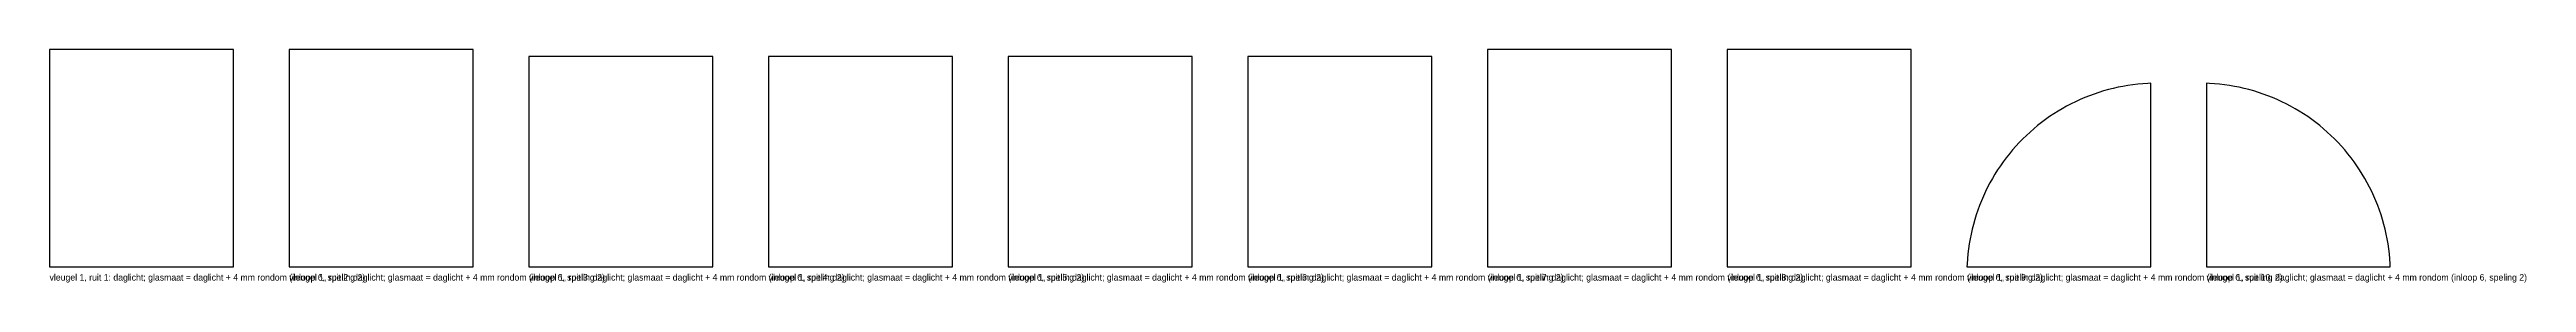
# Model space of a CAD drawing. Header units: millimetres. Extents: x 0 to 5332, y -34 to 469.
import ezdxf

# ---------------------------------------------------------------- set-up
doc = ezdxf.new("R2010")
doc.units = ezdxf.units.MM

msp = doc.modelspace()

# ---------------------------------------------------------------- linework, layer by layer
at = {"layer": 'DAGLICHT'}
for p, q in [((396, 468.75), (0, 468.75)), ((0, 468.75), (0, 0)), ((396, 0), (396, 468.75)), ((912, 468.75), (516, 468.75)), ((516, 468.75), (516, 0)), ((912, 0), (912, 468.75)), ((1428, 453.75), (1032, 453.75)), ((1032, 453.75), (1032, 0)), ((1428, 0), (1428, 453.75)), ((1944, 453.75), (1548, 453.75)), ((1548, 453.75), (1548, 0)), ((1944, 0), (1944, 453.75)), ((2460, 453.75), (2064, 453.75)), ((2064, 453.75), (2064, 0)), ((2460, 0), (2460, 453.75)), ((2976, 453.75), (2580, 453.75)), ((2580, 453.75), (2580, 0)), ((2976, 0), (2976, 453.75)), ((3492, 468.75), (3096, 468.75)), ((3096, 468.75), (3096, 0)), ((3492, 0), (3492, 468.75)), ((4008, 468.75), (3612, 468.75)), ((3612, 468.75), (3612, 0)), ((4008, 0), (4008, 468.75)), ((4411.6865, 375.8842), (4401.4979, 372.4257)), ((4421.9622, 379.0749), (4411.6865, 375.8842)), ((4432.3179, 381.9955), (4421.9622, 379.0749)), ((4442.7465, 384.644), (4432.3179, 381.9955)), ((4453.2408, 387.0187), (4442.7465, 384.644)), ((4463.7937, 389.1178), (4453.2408, 387.0187)), ((4474.398, 390.9399), (4463.7937, 389.1178)), ((4485.0463, 392.4838), (4474.398, 390.9399)), ((4495.7313, 393.7485), (4485.0463, 392.4838)), ((4506.4458, 394.733), (4495.7313, 393.7485)), ((4517.1824, 395.4367), (4506.4458, 394.733)), ((4523.6925, 395.6925), (4517.1824, 395.4367)), ((4523.6925, 0), (4523.6925, 395.6925)), ((4650.2026, 395.4367), (4643.6925, 395.6925)), ((4643.6925, 395.6925), (4643.6925, 0)), ((4660.9392, 394.733), (4650.2026, 395.4367)), ((4671.6537, 393.7485), (4660.9392, 394.733)), ((4682.3388, 392.4838), (4671.6537, 393.7485)), ((4692.9871, 390.9399), (4682.3388, 392.4838)), ((4703.5913, 389.1178), (4692.9871, 390.9399)), ((4714.1442, 387.0187), (4703.5913, 389.1178)), ((4724.6386, 384.644), (4714.1442, 387.0187)), ((4735.0671, 381.9955), (4724.6386, 384.644)), ((4745.4228, 379.0749), (4735.0671, 381.9955)), ((4755.6985, 375.8842), (4745.4228, 379.0749)), ((4765.8871, 372.4257), (4755.6985, 375.8842)), ((4305.8996, 323.7159), (4297.1128, 317.506)), ((4314.8459, 329.6936), (4305.8996, 323.7159)), ((4323.9456, 335.4351), (4314.8459, 329.6936)), ((4333.1925, 340.9364), (4323.9456, 335.4351)), ((4342.5803, 346.1938), (4333.1925, 340.9364)), ((4352.1024, 351.2037), (4342.5803, 346.1938)), ((4361.7525, 355.9626), (4352.1024, 351.2037)), ((4371.5238, 360.4672), (4361.7525, 355.9626)), ((4381.4096, 364.7145), (4371.5238, 360.4672)), ((4391.4033, 368.7016), (4381.4096, 364.7145)), ((4401.4979, 372.4257), (4391.4033, 368.7016)), ((4775.9817, 368.7016), (4765.8871, 372.4257)), ((4785.9754, 364.7145), (4775.9817, 368.7016)), ((4795.8613, 360.4672), (4785.9754, 364.7145)), ((4805.6326, 355.9626), (4795.8613, 360.4672)), ((4815.2826, 351.2037), (4805.6326, 355.9626)), ((4824.8048, 346.1938), (4815.2826, 351.2037)), ((4834.1925, 340.9364), (4824.8048, 346.1938)), ((4843.4394, 335.4351), (4834.1925, 340.9364)), ((4852.5392, 329.6936), (4843.4394, 335.4351)), ((4861.4855, 323.7159), (4852.5392, 329.6936)), ((4870.2723, 317.506), (4861.4855, 323.7159)), ((4240.5637, 267.9137), (4233.26, 260.0127)), ((4248.0716, 275.6209), (4240.5637, 267.9137)), ((4255.7788, 283.1289), (4248.0716, 275.6209)), ((4263.6798, 290.4325), (4255.7788, 283.1289)), ((4271.7694, 297.5269), (4263.6798, 290.4325)), ((4280.0418, 304.407), (4271.7694, 297.5269)), ((4288.4916, 311.0682), (4280.0418, 304.407)), ((4297.1128, 317.506), (4288.4916, 311.0682)), ((4878.8935, 311.0682), (4870.2723, 317.506)), ((4887.3432, 304.407), (4878.8935, 311.0682)), ((4895.6157, 297.5269), (4887.3432, 304.407)), ((4903.7052, 290.4325), (4895.6157, 297.5269)), ((4911.6063, 283.1289), (4903.7052, 290.4325)), ((4919.3134, 275.6209), (4911.6063, 283.1289)), ((4926.8214, 267.9137), (4919.3134, 275.6209)), ((4934.125, 260.0127), (4926.8214, 267.9137)), ((4199.9767, 217.793), (4193.9989, 208.8466)), ((4206.1865, 226.5797), (4199.9767, 217.793)), ((4212.6243, 235.2009), (4206.1865, 226.5797)), ((4219.2855, 243.6507), (4212.6243, 235.2009)), ((4226.1657, 251.9231), (4219.2855, 243.6507)), ((4233.26, 260.0127), (4226.1657, 251.9231)), ((4941.2194, 251.9231), (4934.125, 260.0127)), ((4948.0995, 243.6507), (4941.2194, 251.9231)), ((4954.7607, 235.2009), (4948.0995, 243.6507)), ((4961.1985, 226.5797), (4954.7607, 235.2009)), ((4967.4084, 217.793), (4961.1985, 226.5797)), ((4973.3861, 208.8466), (4967.4084, 217.793)), ((4167.73, 161.9401), (4163.2253, 152.1688)), ((4172.4888, 171.5901), (4167.73, 161.9401)), ((4177.4987, 181.1123), (4172.4888, 171.5901)), ((4182.7561, 190.5), (4177.4987, 181.1123)), ((4188.2574, 199.7469), (4182.7561, 190.5)), ((4193.9989, 208.8466), (4188.2574, 199.7469)), ((4979.1276, 199.7469), (4973.3861, 208.8466)), ((4984.629, 190.5), (4979.1276, 199.7469)), ((4989.8864, 181.1123), (4984.629, 190.5)), ((4994.8962, 171.5901), (4989.8864, 181.1123)), ((4999.6551, 161.9401), (4994.8962, 171.5901)), ((5004.1597, 152.1688), (4999.6551, 161.9401)), ((4147.8083, 112.006), (4144.6176, 101.7303)), ((4151.2669, 122.1946), (4147.8083, 112.006)), ((4154.991, 132.2892), (4151.2669, 122.1946)), ((4158.978, 142.2829), (4154.991, 132.2892)), ((4163.2253, 152.1688), (4158.978, 142.2829)), ((5008.407, 142.2829), (5004.1597, 152.1688)), ((5012.3941, 132.2892), (5008.407, 142.2829)), ((5016.1182, 122.1946), (5012.3941, 132.2892)), ((5019.5767, 112.006), (5016.1182, 122.1946)), ((5022.7674, 101.7303), (5019.5767, 112.006)), ((4134.5748, 59.8988), (4132.7526, 49.2946)), ((4136.6739, 70.4517), (4134.5748, 59.8988)), ((4139.0485, 80.946), (4136.6739, 70.4517)), ((4141.697, 91.3746), (4139.0485, 80.946)), ((4144.6176, 101.7303), (4141.697, 91.3746)), ((5025.688, 91.3746), (5022.7674, 101.7303)), ((5028.3366, 80.946), (5025.688, 91.3746)), ((5030.7112, 70.4517), (5028.3366, 80.946)), ((5032.8103, 59.8988), (5030.7112, 70.4517)), ((5034.6324, 49.2946), (5032.8103, 59.8988)), ((0, 0), (396, 0)), ((516, 0), (912, 0)), ((1032, 0), (1428, 0)), ((1548, 0), (1944, 0)), ((2064, 0), (2460, 0)), ((2580, 0), (2976, 0)), ((3096, 0), (3492, 0)), ((3612, 0), (4008, 0)), ((4128.2558, 6.5101), (4128, 0)), ((4128, 0), (4523.6925, 0)), ((4128.9595, 17.2467), (4128.2558, 6.5101)), ((4129.944, 27.9612), (4128.9595, 17.2467)), ((4131.2087, 38.6463), (4129.944, 27.9612)), ((4132.7526, 49.2946), (4131.2087, 38.6463)), ((4643.6925, 0), (5039.385, 0)), ((5036.1764, 38.6463), (5034.6324, 49.2946)), ((5037.441, 27.9612), (5036.1764, 38.6463)), ((5038.4255, 17.2467), (5037.441, 27.9612)), ((5039.1293, 6.5101), (5038.4255, 17.2467)), ((5039.385, 0), (5039.1293, 6.5101))]:
    msp.add_line(p, q, dxfattribs=at)

# ---------------------------------------------------------------- texts
at = {"layer": 'TEKST'}
for s, p in [('vleugel 1, ruit 1: daglicht; glasmaat = daglicht + 4 mm rondom (inloop 6, speling 2)', (0, -30)), ('vleugel 1, ruit 2: daglicht; glasmaat = daglicht + 4 mm rondom (inloop 6, speling 2)', (516, -30)), ('vleugel 1, ruit 3: daglicht; glasmaat = daglicht + 4 mm rondom (inloop 6, speling 2)', (1032, -30)), ('vleugel 1, ruit 4: daglicht; glasmaat = daglicht + 4 mm rondom (inloop 6, speling 2)', (1548, -30)), ('vleugel 1, ruit 5: daglicht; glasmaat = daglicht + 4 mm rondom (inloop 6, speling 2)', (2064, -30)), ('vleugel 1, ruit 6: daglicht; glasmaat = daglicht + 4 mm rondom (inloop 6, speling 2)', (2580, -30)), ('vleugel 1, ruit 7: daglicht; glasmaat = daglicht + 4 mm rondom (inloop 6, speling 2)', (3096, -30)), ('vleugel 1, ruit 8: daglicht; glasmaat = daglicht + 4 mm rondom (inloop 6, speling 2)', (3612, -30)), ('vleugel 1, ruit 9: daglicht; glasmaat = daglicht + 4 mm rondom (inloop 6, speling 2)', (4128, -30)), ('vleugel 1, ruit 10: daglicht; glasmaat = daglicht + 4 mm rondom (inloop 6, speling 2)', (4643.6925, -30))]:
    msp.add_text(s, height=14, dxfattribs=at).set_placement(p)

doc.saveas('drawing.dxf')
